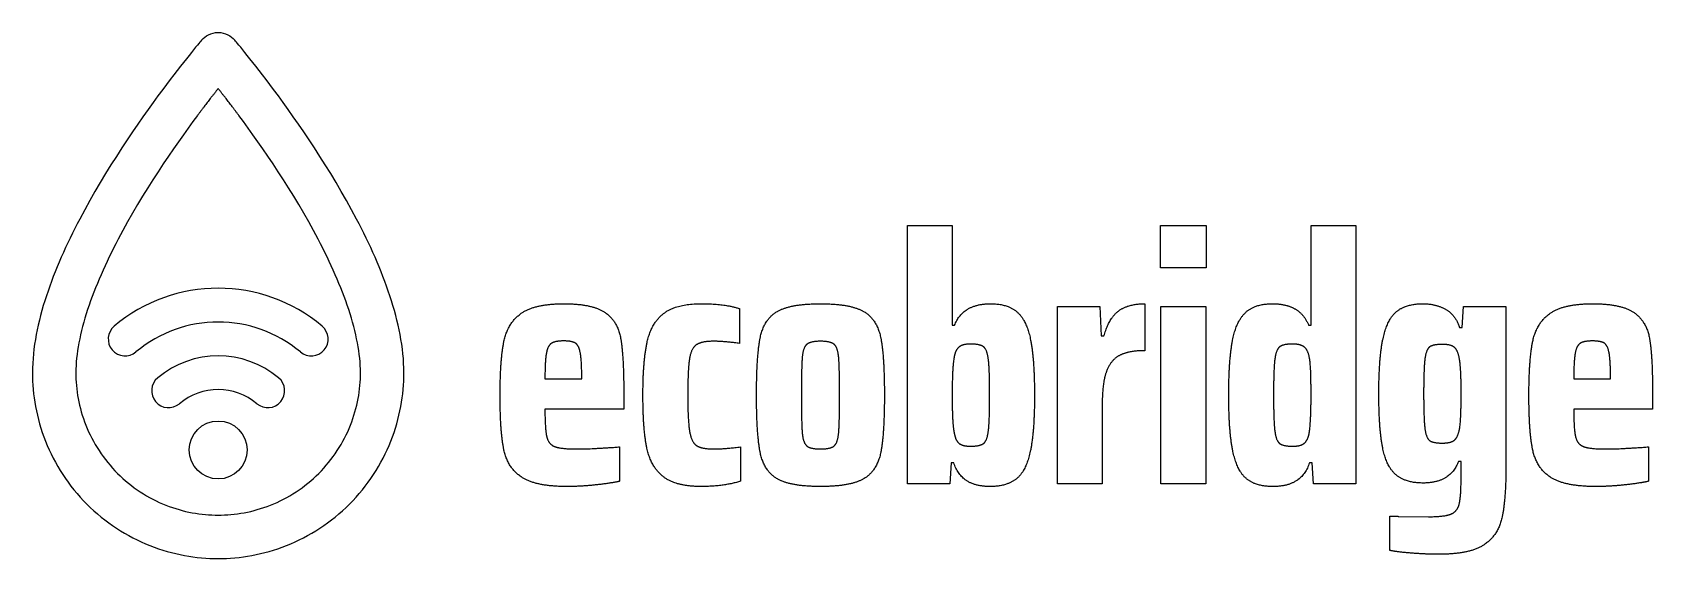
# Model space of a CAD drawing. Header units: millimetres. Extents: x -22.5 to 22.5, y -7.3 to 7.3.
import ezdxf

# ---------------------------------------------------------------- set-up
doc = ezdxf.new("R2010")
doc.units = ezdxf.units.MM

msp = doc.modelspace()

# ---------------------------------------------------------------- linework, layer by layer
for p, q in [((1.801, -5.226), (1.801, 1.942)), ((1.801, 1.942), (3.045, 1.942)), ((3.045, 1.942), (3.045, -0.826)), ((8.836, 0.765), (8.836, 1.942)), ((8.836, 1.942), (10.1, 1.942)), ((10.1, 1.942), (10.1, 0.765)), ((13.014, -0.826), (13.014, 1.942)), ((13.014, 1.942), (14.259, 1.942)), ((14.259, 1.942), (14.259, -5.226)), ((10.1, 0.765), (8.836, 0.765)), ((-2.861, -0.363), (-2.861, -1.328)), ((5.969, -0.306), (7.146, -0.306)), ((5.969, -5.226), (5.969, -0.306)), ((7.146, -0.306), (7.185, -1.116)), ((8.401, -0.228), (8.401, -1.531)), ((8.845, -5.226), (8.845, -0.306)), ((8.845, -0.306), (10.09, -0.306)), ((10.09, -0.306), (10.09, -5.226)), ((17.212, -0.884), (17.251, -0.306)), ((17.251, -0.306), (18.428, -0.306)), ((18.428, -0.306), (18.428, -4.637)), ((3.045, -0.826), (3.113, -0.826)), ((12.947, -0.826), (13.014, -0.826)), ((17.135, -0.884), (17.212, -0.884)), ((7.185, -1.116), (7.262, -1.116)), ((-8.265, -2.312), (-7.242, -2.312)), ((20.31, -2.312), (21.333, -2.312)), ((-6.075, -2.775), (-6.075, -3.152)), ((7.214, -2.988), (7.214, -5.226)), ((22.5, -2.775), (22.5, -3.152)), ((-6.075, -3.152), (-8.265, -3.152)), ((22.5, -3.152), (20.31, -3.152)), ((-6.191, -4.203), (-6.191, -5.158)), ((-2.832, -4.203), (-2.832, -5.158)), ((22.384, -4.203), (22.384, -5.158)), ((3.016, -4.647), (2.978, -5.226)), ((3.093, -4.647), (3.016, -4.647)), ((13.043, -4.647), (12.966, -4.647)), ((13.082, -5.226), (13.043, -4.647)), ((17.183, -4.608), (17.106, -4.608)), ((17.183, -4.975), (17.183, -4.608)), ((2.978, -5.226), (1.801, -5.226)), ((7.214, -5.226), (5.969, -5.226)), ((10.09, -5.226), (8.845, -5.226)), ((14.259, -5.226), (13.082, -5.226)), ((15.205, -7.078), (15.205, -6.123)), ((15.456, -6.133), (16.276, -6.142))]:
    msp.add_line(p, q)
msp.add_circle((-17.341, -4.288), 0.804)
for centre, radius, start, end in [((-17.341, -4.288), 4.489, 50, 130), ((-19.925, -1.208), 0.469, -230, -50), ((-17.341, -4.288), 3.551, 50, 130), ((-14.757, -1.208), 0.469, -130, 50), ((-17.341, -4.288), 2.613, 50, 130), ((-18.719, -2.645), 0.469, -230, -50), ((-17.341, -4.288), 1.675, 50, 130), ((-15.963, -2.645), 0.469, -130, 50)]:
    msp.add_arc(centre, radius, start, end)
for points, knots in [([(-17.8, 7.09), (-17.704, 7.208), (-17.53, 7.305), (-17.341, 7.303), (-17.153, 7.305), (-16.978, 7.208), (-16.882, 7.09)], [0, 0, 0, 0, 0.5, 0.5, 0.5, 1, 1, 1, 1]), ([(-18.882, 5.719), (-19.568, 4.799), (-20.458, 3.51), (-21.187, 2.121), (-21.551, 1.426), (-21.876, 0.706), (-22.113, -0.012), (-22.349, -0.731), (-22.499, -1.448), (-22.5, -2.144)], [0, 0, 0, 0, 0.5, 0.5, 0.5, 0.75, 0.75, 0.75, 1, 1, 1, 1]), ([(-12.182, -2.144), (-12.183, -1.448), (-12.334, -0.731), (-12.57, -0.012), (-12.807, 0.706), (-13.131, 1.426), (-13.496, 2.121), (-14.225, 3.51), (-15.115, 4.799), (-15.8, 5.719)], [0, 0, 0, 0, 0.25, 0.25, 0.25, 0.5, 0.5, 0.5, 1, 1, 1, 1]), ([(-17.915, 4.999), (-18.577, 4.112), (-19.436, 2.864), (-20.119, 1.561), (-20.461, 0.909), (-20.758, 0.244), (-20.967, -0.39), (-21.177, -1.024), (-21.295, -1.626), (-21.294, -2.144)], [0, 0, 0, 0, 0.5, 0.5, 0.5, 0.75, 0.75, 0.75, 1, 1, 1, 1]), ([(-13.388, -2.144), (-13.388, -1.626), (-13.506, -1.024), (-13.715, -0.39), (-13.924, 0.244), (-14.222, 0.909), (-14.563, 1.561), (-15.247, 2.864), (-16.106, 4.112), (-16.767, 4.999)], [0, 0, 0, 0, 0.1743024, 0.1743024, 0.1743024, 0.3486048, 0.3486048, 0.3486048, 0.6972097, 0.6972097, 0.6972097, 0.6972097]), ([(-22.5, -2.144), (-22.501, -2.751), (-22.39, -3.407), (-22.138, -4.043), (-21.888, -4.678), (-21.494, -5.288), (-20.989, -5.792), (-20.486, -6.297), (-19.875, -6.69), (-19.24, -6.94), (-18.604, -7.193), (-17.948, -7.303), (-17.341, -7.303), (-16.734, -7.303), (-16.078, -7.193), (-15.442, -6.94), (-14.807, -6.69), (-14.197, -6.297), (-13.693, -5.792), (-13.189, -5.288), (-12.795, -4.678), (-12.545, -4.043), (-12.292, -3.407), (-12.182, -2.751), (-12.182, -2.144)], [0, 0, 0, 0, 0.125, 0.125, 0.125, 0.25, 0.25, 0.25, 0.375, 0.375, 0.375, 0.5, 0.5, 0.5, 0.625, 0.625, 0.625, 0.75, 0.75, 0.75, 0.875, 0.875, 0.875, 1, 1, 1, 1]), ([(-21.294, -2.144), (-21.295, -2.609), (-21.21, -3.112), (-21.017, -3.599), (-20.825, -4.086), (-20.523, -4.553), (-20.136, -4.939), (-19.751, -5.326), (-19.283, -5.628), (-18.796, -5.819), (-18.309, -6.012), (-17.807, -6.097), (-17.341, -6.097), (-16.876, -6.097), (-16.373, -6.012), (-15.886, -5.819), (-15.399, -5.628), (-14.932, -5.326), (-14.546, -4.939), (-14.159, -4.553), (-13.858, -4.086), (-13.666, -3.599), (-13.473, -3.112), (-13.388, -2.609), (-13.388, -2.144)], [0, 0, 0, 0, 0.125, 0.125, 0.125, 0.25, 0.25, 0.25, 0.375, 0.375, 0.375, 0.5, 0.5, 0.5, 0.625, 0.625, 0.625, 0.75, 0.75, 0.75, 0.875, 0.875, 0.875, 1, 1, 1, 1])]:
    msp.add_open_spline(points, degree=3, knots=knots)
for points, degree in [([(-17.805, 7.085), (-17.87, 7.009), (-18.304, 6.496), (-18.882, 5.719)], 3), ([(-17.8, 7.09), (-17.805, 7.085)], 1), ([(-16.878, 7.085), (-16.882, 7.09)], 1), ([(-15.8, 5.719), (-16.379, 6.496), (-16.812, 7.009), (-16.878, 7.085)], 3), ([(-17.341, 5.746), (-17.586, 5.438), (-17.915, 4.999)], 2), ([(-16.767, 4.999), (-17.096, 5.438), (-17.341, 5.746)], 2), ([(-8.921, -0.494), (-8.545, -0.228), (-7.734, -0.228)], 2), ([(-7.734, -0.228), (-6.943, -0.228), (-6.591, -0.474)], 2), ([(-4.955, -0.489), (-4.608, -0.228), (-3.923, -0.228)], 2), ([(-3.923, -0.228), (-3.267, -0.228), (-2.861, -0.363)], 2), ([(-2.281, -1.154), (-2.175, -0.653), (-1.809, -0.441)], 2), ([(-1.809, -0.441), (-1.442, -0.228), (-0.612, -0.228)], 2), ([(-0.612, -0.228), (0.217, -0.228), (0.584, -0.441)], 2), ([(0.584, -0.441), (0.951, -0.653), (1.057, -1.154)], 2), ([(3.113, -0.826), (3.344, -0.228), (4.116, -0.228)], 2), ([(4.116, -0.228), (4.598, -0.228), (4.859, -0.465)], 2), ([(7.262, -1.116), (7.407, -0.614), (7.677, -0.421)], 2), ([(7.677, -0.421), (7.947, -0.228), (8.401, -0.228)], 2), ([(11.201, -0.465), (11.461, -0.228), (11.943, -0.228)], 2), ([(11.943, -0.228), (12.32, -0.228), (12.571, -0.373)], 2), ([(12.571, -0.373), (12.821, -0.518), (12.947, -0.826)], 2), ([(15.012, -1.198), (15.128, -0.662), (15.389, -0.445)], 2), ([(15.389, -0.445), (15.649, -0.228), (16.132, -0.228)], 2), ([(16.132, -0.228), (16.469, -0.228), (16.744, -0.378)], 2), ([(16.744, -0.378), (17.019, -0.527), (17.135, -0.884)], 2), ([(19.654, -0.494), (20.03, -0.228), (20.841, -0.228)], 2), ([(20.841, -0.228), (21.632, -0.228), (21.984, -0.474)], 2), ([(-9.403, -1.27), (-9.297, -0.759), (-8.921, -0.494)], 2), ([(-6.591, -0.474), (-6.239, -0.72), (-6.157, -1.212)], 2), ([(-5.423, -1.28), (-5.302, -0.749), (-4.955, -0.489)], 2), ([(4.859, -0.465), (5.119, -0.701), (5.225, -1.241)], 2), ([(10.834, -1.241), (10.94, -0.701), (11.201, -0.465)], 2), ([(19.172, -1.27), (19.278, -0.759), (19.654, -0.494)], 2), ([(21.984, -0.474), (22.336, -0.72), (22.418, -1.212)], 2), ([(-9.51, -2.775), (-9.51, -1.782), (-9.403, -1.27)], 2), ([(-8.087, -1.328), (-8.188, -1.396), (-8.226, -1.608)], 2), ([(-7.744, -1.261), (-7.985, -1.261), (-8.087, -1.328)], 2), ([(-7.416, -1.323), (-7.513, -1.261), (-7.744, -1.261)], 2), ([(-7.281, -1.603), (-7.32, -1.386), (-7.416, -1.323)], 2), ([(-6.157, -1.212), (-6.075, -1.704), (-6.075, -2.775)], 2), ([(-5.543, -2.766), (-5.543, -1.811), (-5.423, -1.28)], 2), ([(-3.566, -1.27), (-3.913, -1.27), (-4.058, -1.367)], 2), ([(-2.861, -1.328), (-3.305, -1.27), (-3.566, -1.27)], 2), ([(-2.388, -2.766), (-2.388, -1.656), (-2.281, -1.154)], 2), ([(-0.612, -1.27), (-0.892, -1.27), (-0.993, -1.357)], 2), ([(-0.231, -1.357), (-0.333, -1.27), (-0.612, -1.27)], 2), ([(1.057, -1.154), (1.163, -1.656), (1.163, -2.766)], 2), ([(3.556, -1.347), (3.373, -1.347), (3.272, -1.405)], 2), ([(3.918, -1.425), (3.817, -1.347), (3.556, -1.347)], 2), ([(5.225, -1.241), (5.332, -1.782), (5.332, -2.775)], 2), ([(10.728, -2.775), (10.728, -1.782), (10.834, -1.241)], 2), ([(12.503, -1.347), (12.242, -1.347), (12.141, -1.425)], 2), ([(12.831, -1.434), (12.725, -1.347), (12.503, -1.347)], 2), ([(14.897, -2.727), (14.897, -1.733), (15.012, -1.198)], 2), ([(19.065, -2.775), (19.065, -1.782), (19.172, -1.27)], 2), ([(20.488, -1.328), (20.387, -1.396), (20.349, -1.608)], 2), ([(20.831, -1.261), (20.59, -1.261), (20.488, -1.328)], 2), ([(21.159, -1.323), (21.063, -1.261), (20.831, -1.261)], 2), ([(21.294, -1.603), (21.255, -1.386), (21.159, -1.323)], 2), ([(22.418, -1.212), (22.5, -1.704), (22.5, -2.775)], 2), ([(-8.226, -1.608), (-8.265, -1.82), (-8.265, -2.312)], 2), ([(-7.242, -2.312), (-7.242, -1.82), (-7.281, -1.603)], 2), ([(-4.251, -1.762), (-4.299, -2.061), (-4.299, -2.766)], 2), ([(-4.058, -1.367), (-4.202, -1.463), (-4.251, -1.762)], 2), ([(-1.119, -1.719), (-1.143, -1.994), (-1.143, -2.766)], 2), ([(-0.993, -1.357), (-1.095, -1.444), (-1.119, -1.719)], 2), ([(-0.106, -1.719), (-0.13, -1.444), (-0.231, -1.357)], 2), ([(-0.082, -2.766), (-0.082, -1.994), (-0.106, -1.719)], 2), ([(3.122, -1.618), (3.045, -1.878), (3.045, -2.766)], 2), ([(3.272, -1.405), (3.171, -1.463), (3.122, -1.618)], 2), ([(4.053, -1.777), (4.02, -1.502), (3.918, -1.425)], 2), ([(4.087, -2.766), (4.087, -2.052), (4.053, -1.777)], 2), ([(7.711, -1.656), (7.455, -1.782), (7.335, -2.1)], 2), ([(8.401, -1.531), (7.966, -1.531), (7.711, -1.656)], 2), ([(12.006, -1.777), (11.972, -2.052), (11.972, -2.766)], 2), ([(12.141, -1.425), (12.04, -1.502), (12.006, -1.777)], 2), ([(12.976, -1.772), (12.937, -1.521), (12.831, -1.434)], 2), ([(13.014, -2.766), (13.014, -1.984), (12.976, -1.772)], 2), ([(16.175, -1.767), (16.141, -2.032), (16.141, -2.727)], 2), ([(16.305, -1.429), (16.209, -1.502), (16.175, -1.767)], 2), ([(16.662, -1.357), (16.402, -1.357), (16.305, -1.429)], 2), ([(16.995, -1.439), (16.894, -1.357), (16.662, -1.357)], 2), ([(17.135, -1.762), (17.096, -1.521), (16.995, -1.439)], 2), ([(17.183, -2.727), (17.183, -2.003), (17.135, -1.762)], 2), ([(20.349, -1.608), (20.31, -1.82), (20.31, -2.312)], 2), ([(21.333, -2.312), (21.333, -1.82), (21.294, -1.603)], 2), ([(7.335, -2.1), (7.214, -2.418), (7.214, -2.988)], 2), ([(-9.403, -4.29), (-9.51, -3.788), (-9.51, -2.775)], 2), ([(-5.432, -4.242), (-5.543, -3.721), (-5.543, -2.766)], 2), ([(-4.299, -2.766), (-4.299, -3.48), (-4.246, -3.779)], 2), ([(-2.281, -4.377), (-2.388, -3.875), (-2.388, -2.766)], 2), ([(-1.143, -2.766), (-1.143, -3.537), (-1.119, -3.812)], 2), ([(-0.106, -3.812), (-0.082, -3.537), (-0.082, -2.766)], 2), ([(1.163, -2.766), (1.163, -3.875), (1.057, -4.377)], 2), ([(3.045, -2.766), (3.045, -3.624), (3.113, -3.865)], 2), ([(4.053, -3.755), (4.087, -3.48), (4.087, -2.766)], 2), ([(5.332, -2.775), (5.332, -3.779), (5.216, -4.324)], 2), ([(10.844, -4.329), (10.728, -3.788), (10.728, -2.775)], 2), ([(11.972, -2.766), (11.972, -3.48), (12.006, -3.755)], 2), ([(12.956, -3.856), (13.014, -3.576), (13.014, -2.766)], 2), ([(15.003, -4.227), (14.897, -3.701), (14.897, -2.727)], 2), ([(16.141, -2.727), (16.141, -3.422), (16.175, -3.687)], 2), ([(17.125, -3.769), (17.183, -3.537), (17.183, -2.727)], 2), ([(19.172, -4.29), (19.065, -3.788), (19.065, -2.775)], 2), ([(-8.265, -3.152), (-8.265, -3.701), (-8.217, -3.914)], 2), ([(20.31, -3.152), (20.31, -3.701), (20.358, -3.914)], 2), ([(-8.217, -3.914), (-8.169, -4.126), (-7.995, -4.193)], 2), ([(-4.246, -3.779), (-4.193, -4.078), (-4.048, -4.169)], 2), ([(-1.119, -3.812), (-1.095, -4.087), (-0.993, -4.174)], 2), ([(-0.231, -4.174), (-0.13, -4.087), (-0.106, -3.812)], 2), ([(3.113, -3.865), (3.151, -4.049), (3.253, -4.116)], 2), ([(3.918, -4.107), (4.02, -4.029), (4.053, -3.755)], 2), ([(12.006, -3.755), (12.04, -4.029), (12.141, -4.107)], 2), ([(12.807, -4.116), (12.908, -4.049), (12.956, -3.856)], 2), ([(16.175, -3.687), (16.209, -3.952), (16.305, -4.025)], 2), ([(16.305, -4.025), (16.402, -4.097), (16.662, -4.097)], 2), ([(16.662, -4.097), (16.874, -4.097), (16.976, -4.029)], 2), ([(16.976, -4.029), (17.077, -3.962), (17.125, -3.769)], 2), ([(20.358, -3.914), (20.406, -4.126), (20.58, -4.193)], 2), ([(-8.907, -5.047), (-9.297, -4.792), (-9.403, -4.29)], 2), ([(-7.995, -4.193), (-7.821, -4.261), (-7.368, -4.261)], 2), ([(-7.368, -4.261), (-7.001, -4.261), (-6.191, -4.203)], 2), ([(-4.974, -5.033), (-5.321, -4.763), (-5.432, -4.242)], 2), ([(-4.048, -4.169), (-3.903, -4.261), (-3.556, -4.261)], 2), ([(-3.556, -4.261), (-3.315, -4.261), (-2.832, -4.203)], 2), ([(-1.809, -5.091), (-2.175, -4.878), (-2.281, -4.377)], 2), ([(-0.993, -4.174), (-0.892, -4.261), (-0.612, -4.261)], 2), ([(-0.612, -4.261), (-0.333, -4.261), (-0.231, -4.174)], 2), ([(1.057, -4.377), (0.951, -4.878), (0.584, -5.091)], 2), ([(3.253, -4.116), (3.354, -4.184), (3.556, -4.184)], 2), ([(3.556, -4.184), (3.817, -4.184), (3.918, -4.107)], 2), ([(5.216, -4.324), (5.1, -4.869), (4.835, -5.086)], 2), ([(11.22, -5.086), (10.959, -4.869), (10.844, -4.329)], 2), ([(12.141, -4.107), (12.242, -4.184), (12.503, -4.184)], 2), ([(12.503, -4.184), (12.706, -4.184), (12.807, -4.116)], 2), ([(15.374, -4.98), (15.109, -4.753), (15.003, -4.227)], 2), ([(19.668, -5.047), (19.278, -4.792), (19.172, -4.29)], 2), ([(20.58, -4.193), (20.754, -4.261), (21.207, -4.261)], 2), ([(21.207, -4.261), (21.574, -4.261), (22.384, -4.203)], 2), ([(4.097, -5.303), (3.296, -5.303), (3.093, -4.647)], 2), ([(12.966, -4.647), (12.763, -5.303), (11.963, -5.303)], 2), ([(17.106, -4.608), (16.884, -5.206), (16.122, -5.206)], 2), ([(18.428, -4.637), (18.428, -5.641), (18.322, -6.147)], 2), ([(-7.657, -5.303), (-8.516, -5.303), (-8.907, -5.047)], 2), ([(-6.866, -5.26), (-7.281, -5.303), (-7.657, -5.303)], 2), ([(-6.191, -5.158), (-6.451, -5.216), (-6.866, -5.26)], 2), ([(-3.913, -5.303), (-4.627, -5.303), (-4.974, -5.033)], 2), ([(-2.832, -5.158), (-3.324, -5.303), (-3.913, -5.303)], 2), ([(-0.612, -5.303), (-1.442, -5.303), (-1.809, -5.091)], 2), ([(0.584, -5.091), (0.217, -5.303), (-0.612, -5.303)], 2), ([(4.835, -5.086), (4.569, -5.303), (4.097, -5.303)], 2), ([(11.963, -5.303), (11.48, -5.303), (11.22, -5.086)], 2), ([(16.122, -5.206), (15.64, -5.206), (15.374, -4.98)], 2), ([(17.135, -5.766), (17.183, -5.544), (17.183, -4.975)], 2), ([(20.918, -5.303), (20.059, -5.303), (19.668, -5.047)], 2), ([(21.709, -5.26), (21.294, -5.303), (20.918, -5.303)], 2), ([(22.384, -5.158), (22.124, -5.216), (21.709, -5.26)], 2), ([(16.908, -6.065), (17.087, -5.988), (17.135, -5.766)], 2), ([(15.205, -6.123), (15.379, -6.123), (15.456, -6.133)], 2), ([(16.276, -6.142), (16.73, -6.142), (16.908, -6.065)], 2), ([(18.322, -6.147), (18.215, -6.654), (17.82, -6.919)], 2), ([(15.832, -7.155), (15.447, -7.126), (15.205, -7.078)], 2), ([(16.566, -7.184), (16.218, -7.184), (15.832, -7.155)], 2), ([(17.82, -6.919), (17.424, -7.184), (16.566, -7.184)], 2)]:
    msp.add_open_spline(points, degree=degree)

doc.saveas('drawing.dxf')
